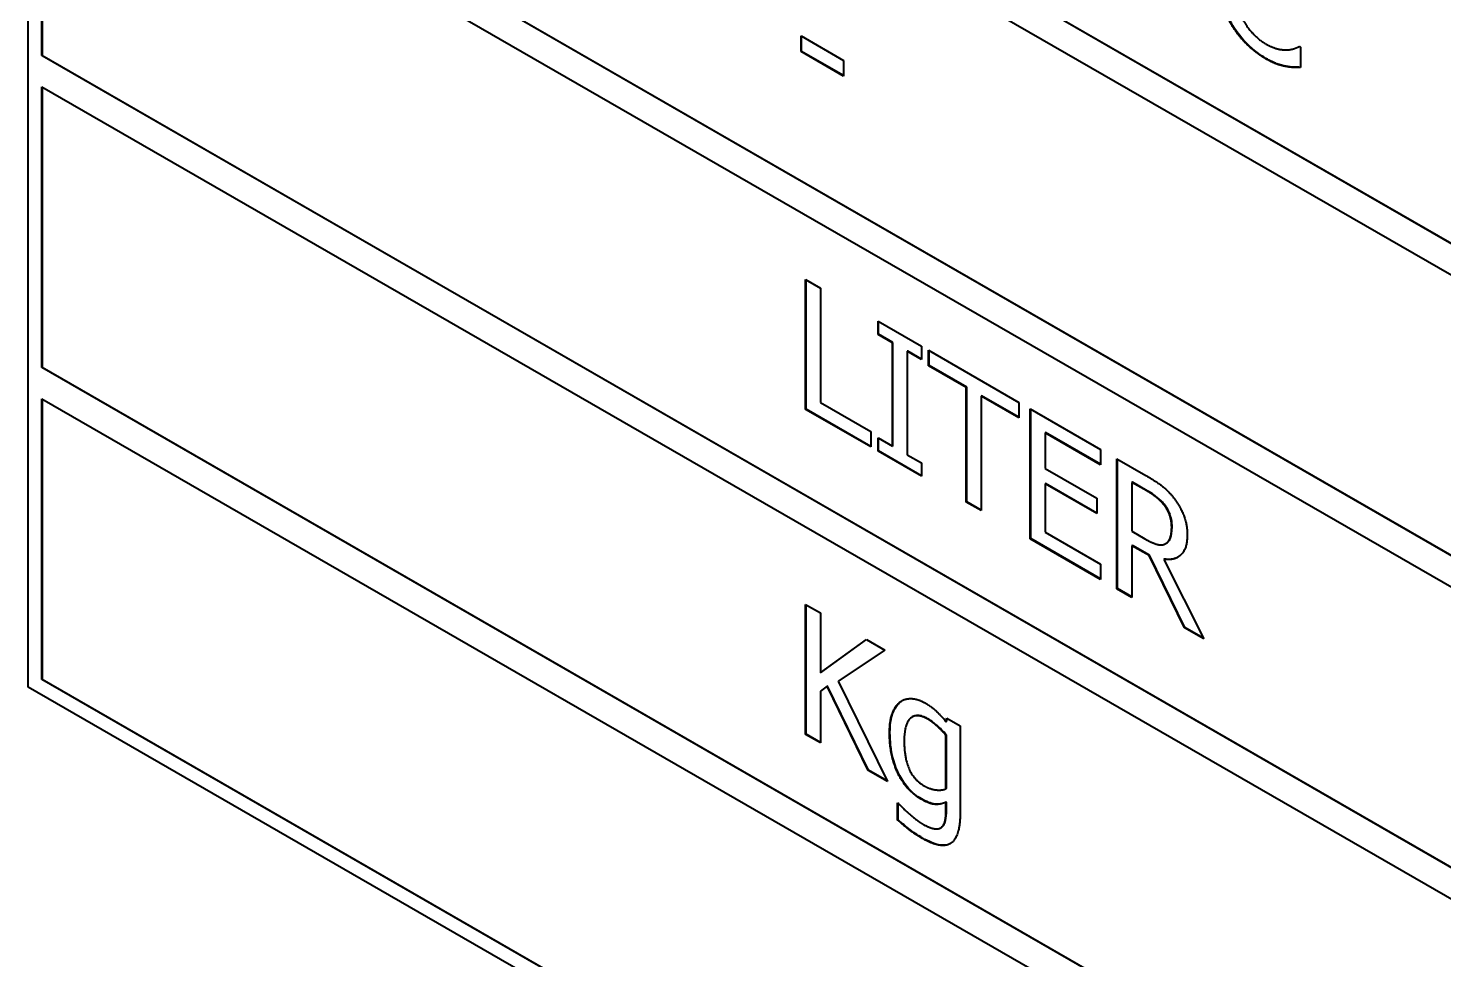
# Model space of a CAD drawing. Header units: millimetres. Extents: x 0 to 3364, y 0 to 2376.
# Drawn here: x 2988.89 to 3000.03, y 1886.6 to 1893.92 of the extents above; entities that cross this region are included whole.
import ezdxf

# ---------------------------------------------------------------- set-up
doc = ezdxf.new("R2010")
doc.units = ezdxf.units.MM
doc.header["$LTSCALE"] = 4
doc.layers.add('가시적인 것(ISO)', color=3, linetype='Continuous', lineweight=40, true_color=0x00ff00)
doc.layers.add('가시적인 좁은 것(ISO)', color=3, linetype='Continuous', lineweight=35, true_color=0x00ff00)

msp = doc.modelspace()

# ---------------------------------------------------------------- linework, layer by layer
at = {"layer": '가시적인 것(ISO)'}
for p, q in [((2988.8948, 1888.7419), (2988.8948, 1908.363)), ((3021.3157, 1880.0052), (2989.0009, 1898.614)), ((2989.0044, 1898.616), (3021.3157, 1880.0092)), ((2989.0009, 1898.3687), (3021.3157, 1879.7599)), ((3021.3157, 1877.5525), (2989.0009, 1896.1614)), ((2989.0044, 1896.1634), (3021.3157, 1877.5566)), ((2989.0009, 1893.7087), (2989.0009, 1895.9161)), ((2989.0009, 1895.9161), (3021.3157, 1877.3073)), ((2989.0044, 1895.9141), (2989.0044, 1893.7108)), ((2994.974, 1893.7398), (2994.974, 1893.864)), ((2994.974, 1893.864), (2995.3085, 1893.6714)), ((2994.9775, 1893.7418), (2994.9775, 1893.862)), ((2994.9775, 1893.7418), (2994.974, 1893.7398)), ((2995.3085, 1893.5472), (2994.974, 1893.7398)), ((2995.3085, 1893.5512), (2994.9775, 1893.7418)), ((2998.8948, 1893.7813), (2998.8945, 1893.7812)), ((2998.8948, 1893.7813), (2998.9034, 1893.7764)), ((2998.9034, 1893.7764), (2998.9034, 1893.6141)), ((2989.0044, 1893.7108), (2989.0009, 1893.7087)), ((3021.3157, 1875.0999), (2989.0009, 1893.7087)), ((2989.0044, 1893.7108), (3021.3157, 1875.104)), ((2995.3085, 1893.6714), (2995.3085, 1893.5472)), ((2998.7895, 1893.6258), (2998.786, 1893.6238)), ((2989.0009, 1891.2561), (2989.0009, 1893.4635)), ((2989.0009, 1893.4635), (3021.3157, 1874.8546)), ((2989.0044, 1893.4614), (2989.0044, 1891.2581)), ((2995.0098, 1890.927), (2995.0098, 1891.9489)), ((2995.0098, 1891.9489), (2995.1272, 1891.8813)), ((2995.0133, 1890.929), (2995.0133, 1891.9469)), ((2995.1272, 1891.8813), (2995.1272, 1890.9803)), ((2995.5799, 1891.5162), (2995.5799, 1891.6206)), ((2995.5799, 1891.6206), (2995.9223, 1891.4234)), ((2995.5835, 1891.5183), (2995.5835, 1891.6186)), ((2995.5835, 1891.5183), (2995.5799, 1891.5162)), ((2995.6924, 1891.4515), (2995.5799, 1891.5162)), ((2995.6959, 1891.4535), (2995.5835, 1891.5183)), ((2995.6959, 1891.4535), (2995.6924, 1891.4515)), ((2995.6924, 1890.6383), (2995.6924, 1891.4515)), ((2995.6959, 1890.6403), (2995.6959, 1891.4535)), ((2995.9223, 1891.4234), (2995.9223, 1891.3191)), ((2995.8134, 1891.3859), (2995.8098, 1891.3838)), ((2995.9223, 1891.3191), (2995.8098, 1891.3838)), ((2995.8098, 1891.3838), (2995.8098, 1890.5706)), ((2995.9223, 1891.3232), (2995.8134, 1891.3859)), ((2995.9775, 1891.2708), (2995.9775, 1891.3917)), ((2995.9775, 1891.3917), (2996.688, 1890.9825)), ((2995.981, 1891.2728), (2995.981, 1891.3896)), ((2989.0044, 1891.2581), (2989.0009, 1891.2561)), ((3021.3157, 1872.6472), (2989.0009, 1891.2561)), ((2989.0044, 1891.2581), (3021.3157, 1872.6513)), ((2995.981, 1891.2728), (2995.9775, 1891.2708)), ((2996.274, 1891.1), (2995.9775, 1891.2708)), ((2996.2775, 1891.102), (2995.981, 1891.2728)), ((2996.2775, 1891.102), (2996.274, 1891.1)), ((2996.274, 1890.199), (2996.274, 1891.1)), ((2996.2775, 1890.201), (2996.2775, 1891.102)), ((2989.0009, 1888.8034), (2989.0009, 1891.0108)), ((2989.0009, 1891.0108), (3021.3157, 1872.402)), ((2989.0044, 1891.0088), (2989.0044, 1888.8055)), ((2995.1272, 1890.9803), (2995.5219, 1890.753)), ((2996.395, 1891.0344), (2996.3915, 1891.0324)), ((2996.688, 1890.8616), (2996.3915, 1891.0324)), ((2996.3915, 1891.0324), (2996.3915, 1890.1313)), ((2996.688, 1890.8657), (2996.395, 1891.0344)), ((2996.688, 1890.9825), (2996.688, 1890.8616)), ((2995.0133, 1890.929), (2995.0098, 1890.927)), ((2995.5219, 1890.6321), (2995.0098, 1890.927)), ((2995.5219, 1890.6361), (2995.0133, 1890.929)), ((2996.7775, 1889.909), (2996.7775, 1890.9309)), ((2996.7775, 1890.9309), (2997.3305, 1890.6125)), ((2996.7811, 1889.911), (2996.7811, 1890.9289)), ((2995.5219, 1890.753), (2995.5219, 1890.6321)), ((2996.8985, 1890.7444), (2996.895, 1890.7424)), ((2997.3305, 1890.4916), (2996.895, 1890.7424)), ((2996.895, 1890.7424), (2996.895, 1890.4625)), ((2997.3305, 1890.4957), (2996.8985, 1890.7444)), ((2995.5799, 1890.5987), (2995.5799, 1890.703)), ((2995.5799, 1890.703), (2995.6924, 1890.6383)), ((2995.5835, 1890.6007), (2995.5835, 1890.701)), ((2995.6959, 1890.6403), (2995.6924, 1890.6383)), ((2995.5835, 1890.6007), (2995.5799, 1890.5987)), ((2995.9223, 1890.4015), (2995.5799, 1890.5987)), ((2995.9223, 1890.4056), (2995.5835, 1890.6007)), ((2995.8098, 1890.5706), (2995.9223, 1890.5058)), ((2995.9223, 1890.5058), (2995.9223, 1890.4015)), ((2997.3305, 1890.6125), (2997.3305, 1890.4916)), ((2997.4594, 1890.5383), (2997.6872, 1890.4071)), ((2997.4594, 1889.5163), (2997.4594, 1890.5383)), ((2997.463, 1889.5184), (2997.463, 1890.5362)), ((2996.895, 1890.4625), (2997.3011, 1890.2286)), ((2996.8985, 1890.3436), (2996.895, 1890.3416)), ((2996.895, 1890.3416), (2996.895, 1889.9623)), ((2997.3011, 1890.1077), (2996.895, 1890.3416)), ((2997.3011, 1890.1118), (2996.8985, 1890.3436)), ((2997.5804, 1890.3551), (2997.5769, 1890.353)), ((2997.6937, 1890.2858), (2997.5769, 1890.353)), ((2997.5769, 1890.353), (2997.5769, 1889.9688)), ((2997.6972, 1890.2878), (2997.5804, 1890.3551)), ((2996.2775, 1890.201), (2996.274, 1890.199)), ((2996.3915, 1890.1313), (2996.274, 1890.199)), ((2996.3915, 1890.1354), (2996.2775, 1890.201)), ((2997.3011, 1890.2286), (2997.3011, 1890.1077)), ((2996.895, 1889.9623), (2997.3305, 1889.7115)), ((2997.5769, 1889.9688), (2997.68, 1889.9094)), ((2996.7811, 1889.911), (2996.7775, 1889.909)), ((2997.3305, 1889.5906), (2996.7775, 1889.909)), ((2997.3305, 1889.5946), (2996.7811, 1889.911)), ((2997.5804, 1889.8573), (2997.5769, 1889.8553)), ((2997.7116, 1889.7778), (2997.5769, 1889.8553)), ((2997.5769, 1889.8553), (2997.5769, 1889.4487)), ((2997.7151, 1889.7798), (2997.5804, 1889.8573)), ((2997.8398, 1889.8704), (2997.8396, 1889.8703)), ((2997.8462, 1889.874), (2997.8426, 1889.8719)), ((2997.7151, 1889.7798), (2997.7116, 1889.7778)), ((2997.9909, 1889.2103), (2997.7116, 1889.7778)), ((2997.9944, 1889.2123), (2997.7151, 1889.7798)), ((2997.8326, 1889.7502), (2997.829, 1889.7482)), ((2997.829, 1889.7482), (2998.1435, 1889.1224)), ((2997.3305, 1889.7115), (2997.3305, 1889.5906)), ((2997.463, 1889.5184), (2997.4594, 1889.5163)), ((2997.5769, 1889.4487), (2997.4594, 1889.5163)), ((2997.5769, 1889.4528), (2997.463, 1889.5184)), ((2995.0098, 1888.3722), (2995.0098, 1889.3941)), ((2995.0098, 1889.3941), (2995.1272, 1889.3264)), ((2995.0133, 1888.3742), (2995.0133, 1889.3921)), ((2995.1272, 1889.3264), (2995.1272, 1888.8569)), ((2997.9944, 1889.2123), (2997.9909, 1889.2103)), ((2998.1435, 1889.1224), (2997.9909, 1889.2103)), ((2998.1406, 1889.1281), (2997.9944, 1889.2123)), ((2995.1272, 1888.8569), (2995.4897, 1889.1177)), ((2995.1308, 1888.8589), (2995.4901, 1889.1175)), ((2995.4897, 1889.1177), (2995.6329, 1889.0352)), ((2995.6329, 1889.0352), (2995.2669, 1888.7897)), ((2995.1308, 1888.8589), (2995.1272, 1888.8569)), ((3021.4217, 1870.0109), (2988.8948, 1888.7419)), ((2989.0044, 1888.8055), (2989.0009, 1888.8034)), ((3021.3157, 1870.1946), (2989.0009, 1888.8034)), ((2989.0044, 1888.8055), (3021.3157, 1870.1987)), ((2995.1788, 1888.7502), (2995.1272, 1888.7128)), ((2995.1823, 1888.7522), (2995.1788, 1888.7502)), ((2995.5019, 1888.0888), (2995.1788, 1888.7502)), ((2995.5054, 1888.0908), (2995.1823, 1888.7522)), ((2995.2669, 1888.7897), (2995.6544, 1888.0009)), ((2995.1272, 1888.7128), (2995.1272, 1888.3045)), ((2995.8522, 1888.5104), (2995.8486, 1888.5084)), ((2996.1143, 1888.4707), (2996.1207, 1888.4993)), ((2996.1178, 1888.4727), (2996.1143, 1888.4707)), ((2996.1178, 1888.4727), (2996.1234, 1888.4977)), ((2996.1207, 1888.4993), (2996.226, 1888.4386)), ((2996.226, 1888.4386), (2996.226, 1887.7596)), ((2995.0133, 1888.3742), (2995.0098, 1888.3722)), ((2995.1272, 1888.3045), (2995.0098, 1888.3722)), ((2995.1272, 1888.3086), (2995.0133, 1888.3742)), ((2996.1178, 1888.3675), (2996.1143, 1888.3655)), ((2996.1143, 1887.944), (2996.1143, 1888.3655)), ((2996.1178, 1887.946), (2996.1178, 1888.3675)), ((2995.5054, 1888.0908), (2995.5019, 1888.0888)), ((2995.6544, 1888.0009), (2995.5019, 1888.0888)), ((2995.6516, 1888.0066), (2995.5054, 1888.0908)), ((2996.1178, 1887.946), (2996.1143, 1887.944)), ((2995.7339, 1887.6984), (2995.7339, 1887.8326)), ((2995.7339, 1887.8326), (2995.7397, 1887.8293)), ((2996.1178, 1887.84), (2996.1143, 1887.838)), ((2996.1143, 1887.7709), (2996.1143, 1887.838)), ((2996.1178, 1887.7729), (2996.1178, 1887.84)), ((2995.7375, 1887.7005), (2995.7375, 1887.8305)), ((2995.7375, 1887.7005), (2995.7339, 1887.6984)), ((2996.0764, 1887.6388), (2996.0728, 1887.6367)), ((2996.0834, 1887.6437), (2996.0799, 1887.6416))]:
    msp.add_line(p, q, dxfattribs=at)
for points, degree in [([(2998.6284, 1893.6847), (2998.5424, 1893.7342), (2998.397, 1893.885), (2998.344, 1893.9826)], 2), ([(2998.4371, 1894.0143), (2998.4744, 1893.9423), (2998.574, 1893.8336), (2998.6298, 1893.8015)], 2), ([(2998.6298, 1893.8015), (2998.6807, 1893.7722), (2998.7673, 1893.7512), (2998.801, 1893.7534)], 2), ([(2998.801, 1893.7534), (2998.8332, 1893.7564), (2998.8812, 1893.7734), (2998.8948, 1893.7813)], 2), ([(2998.786, 1893.6238), (2998.7473, 1893.6311), (2998.6814, 1893.6542), (2998.6284, 1893.6847)], 2), ([(2998.9034, 1893.6141), (2998.8741, 1893.6153), (2998.8225, 1893.616), (2998.786, 1893.6238)], 2), ([(2997.6872, 1890.4071), (2997.7631, 1890.3634), (2997.8656, 1890.2853), (2997.9121, 1890.2237)], 2), ([(2997.834, 1890.1702), (2997.809, 1890.2036), (2997.7424, 1890.2577), (2997.6937, 1890.2858)], 2), ([(2997.9121, 1890.2237), (2997.9587, 1890.1622), (2998.0124, 1890.0227), (2998.0124, 1889.9424)], 2), ([(2997.8899, 1890.0022), (2997.8899, 1890.0469), (2997.8627, 1890.1313), (2997.834, 1890.1702)], 2), ([(2997.8398, 1889.8704), (2997.8656, 1889.8837), (2997.8899, 1889.9492), (2997.8899, 1890.0022)], 2), ([(2997.68, 1889.9094), (2997.7309, 1889.8801), (2997.8118, 1889.8542), (2997.8398, 1889.8704)], 2), ([(2998.0124, 1889.9424), (2998.0124, 1889.8306), (2997.9135, 1889.736), (2997.829, 1889.7482)], 2), ([(2995.6702, 1888.3827), (2995.6702, 1888.478), (2995.7167, 1888.5986), (2995.7554, 1888.6285)], 2), ([(2995.7554, 1888.6285), (2995.7927, 1888.6559), (2995.8951, 1888.6507), (2995.9495, 1888.6194)], 2), ([(2995.7589, 1888.6305), (2995.7623, 1888.633), (2995.7657, 1888.6352), (2995.7692, 1888.6373)], 3), ([(2995.9495, 1888.6194), (2996.0011, 1888.5897), (2996.0763, 1888.5182), (2996.1143, 1888.4707)], 2), ([(2995.9674, 1888.4931), (2995.8829, 1888.5418), (2995.7855, 1888.4538), (2995.7855, 1888.3188)], 2), ([(2996.1143, 1888.3655), (2996.0727, 1888.4126), (2996.0025, 1888.4729), (2995.9674, 1888.4931)], 2), ([(2995.9173, 1887.8628), (2995.8041, 1887.928), (2995.6702, 1888.1997), (2995.6702, 1888.3827)], 2), ([(2995.7855, 1888.3188), (2995.7855, 1888.1913), (2995.8593, 1888.0155), (2995.9424, 1887.9676)], 2), ([(2995.9424, 1887.9676), (2995.9861, 1887.9425), (2996.0777, 1887.9294), (2996.1143, 1887.944)], 2), ([(2996.1143, 1887.838), (2996.0691, 1887.8184), (2995.9825, 1887.8253), (2995.9173, 1887.8628)], 2), ([(2995.7397, 1887.8293), (2995.7511, 1887.8169), (2995.7948, 1887.7735), (2995.8227, 1887.75)], 2), ([(2995.8227, 1887.75), (2995.8535, 1887.7231), (2995.9058, 1887.6822), (2995.9366, 1887.6645)], 2), ([(2996.226, 1887.7596), (2996.226, 1887.5641), (2996.0792, 1887.4665), (2995.928, 1887.5535)], 2), ([(2996.0799, 1887.6416), (2996.0992, 1887.6587), (2996.1143, 1887.7237), (2996.1143, 1887.7709)], 2), ([(2995.928, 1887.5535), (2995.8793, 1887.5816), (2995.7776, 1887.6584), (2995.7339, 1887.6984)], 2), ([(2995.9366, 1887.6645), (2995.9882, 1887.6348), (2996.0598, 1887.625), (2996.0799, 1887.6416)], 2), ([(2996.0764, 1887.6388), (2996.0788, 1887.6402), (2996.0812, 1887.6418), (2996.0834, 1887.6437)], 3)]:
    msp.add_open_spline(points, degree=degree, dxfattribs=at)
for points, knots in [([(2998.6319, 1893.6867), (2998.6009, 1893.7046), (2998.5699, 1893.7257), (2998.5106, 1893.7741), (2998.4822, 1893.8011), (2998.4142, 1893.8766), (2998.3783, 1893.928), (2998.3476, 1893.9846)], [-0.089705364, -0.089705364, -0.089705364, -0.089705364, -0.063541558, -0.063541558, -0.038670028, -0.038670028, 0, 0, 0, 0]), ([(2998.7895, 1893.6258), (2998.766, 1893.6303), (2998.7422, 1893.6362), (2998.6926, 1893.6535), (2998.6617, 1893.6696), (2998.6319, 1893.6867)], [-0.049518845, -0.049518845, -0.049518845, -0.049518845, -0.025242968, -0.025242968, 0, 0, 0, 0]), ([(2998.9034, 1893.6163), (2998.8862, 1893.6169), (2998.869, 1893.6174), (2998.8323, 1893.6179), (2998.8102, 1893.6214), (2998.7895, 1893.6258)], [-0.034548104, -0.034548104, -0.034548104, -0.034548104, -0.018421588, -0.018421588, 0, 0, 0, 0]), ([(2997.8376, 1890.1722), (2997.8198, 1890.1959), (2997.8, 1890.2158), (2997.7642, 1890.2449), (2997.7394, 1890.2635), (2997.6972, 1890.2878)], [-0.085678666, -0.085678666, -0.085678666, -0.085678666, -0.035846928, -0.035846928, 0, 0, 0, 0]), ([(2997.8934, 1890.0042), (2997.8934, 1890.022), (2997.8918, 1890.0407), (2997.8846, 1890.0765), (2997.8795, 1890.0947), (2997.8624, 1890.1346), (2997.851, 1890.154), (2997.8376, 1890.1722)], [-0.041401278, -0.041401278, -0.041401278, -0.041401278, -0.026401168, -0.026401168, -0.013710485, -0.013710485, 0, 0, 0, 0]), ([(2997.8462, 1889.874), (2997.8535, 1889.8782), (2997.86, 1889.8837), (2997.8722, 1889.8984), (2997.8773, 1889.9078), (2997.8877, 1889.9357), (2997.8934, 1889.9619), (2997.8934, 1890.0042)], [-0.067052833, -0.067052833, -0.067052833, -0.067052833, -0.050253973, -0.050253973, -0.03103761, -0.03103761, 0, 0, 0, 0]), ([(2997.9394, 1889.7653), (2997.9378, 1889.7644), (2997.9361, 1889.7635), (2997.905, 1889.7479), (2997.8704, 1889.7448), (2997.8326, 1889.7502)], [-0.036114547, -0.036114547, -0.036114547, -0.036114547, -0.03422864, -0.03422864, 0, 0, 0, 0]), ([(2995.6737, 1888.3848), (2995.6737, 1888.4746), (2995.6892, 1888.5209), (2995.7127, 1888.5797), (2995.7323, 1888.6099), (2995.7589, 1888.6305)], [-0.056708966, -0.056708966, -0.056708966, -0.056708966, -0.034727309, -0.034727309, 0, 0, 0, 0]), ([(2995.971, 1888.4952), (2995.9575, 1888.5029), (2995.944, 1888.5093), (2995.9184, 1888.5179), (2995.9065, 1888.5203), (2995.8789, 1888.5212), (2995.8647, 1888.5176), (2995.8522, 1888.5104)], [-0.079199714, -0.079199714, -0.079199714, -0.079199714, -0.071412078, -0.071412078, -0.064140532, -0.064140532, -0.0538586, -0.0538586, -0.0538586, -0.0538586]), ([(2996.1178, 1888.3675), (2996.0936, 1888.395), (2996.0673, 1888.4223), (2996.0254, 1888.4583), (2996.0013, 1888.4777), (2995.971, 1888.4952)], [-0.06850382, -0.06850382, -0.06850382, -0.06850382, -0.025712878, -0.025712878, 0, 0, 0, 0]), ([(2995.9208, 1887.8648), (2995.9028, 1887.8752), (2995.8848, 1887.8874), (2995.8505, 1887.9154), (2995.8345, 1887.9306), (2995.7932, 1887.9767), (2995.7707, 1888.0094), (2995.7275, 1888.0892), (2995.7105, 1888.1341), (2995.6798, 1888.2506), (2995.6737, 1888.3212), (2995.6737, 1888.3848)], [-0.1310128, -0.1310128, -0.1310128, -0.1310128, -0.11567867, -0.11567867, -0.10129166, -0.10129166, -0.0769093, -0.0769093, -0.04669122, -0.04669122, 0, 0, 0, 0]), ([(2996.1178, 1887.84), (2996.0749, 1887.8214), (2996.0433, 1887.8225), (2995.9957, 1887.8271), (2995.9586, 1887.8431), (2995.9208, 1887.8648)], [-0.048420363, -0.048420363, -0.048420363, -0.048420363, -0.032065126, -0.032065126, 0, 0, 0, 0]), ([(2996.0834, 1887.6437), (2996.0899, 1887.6494), (2996.0953, 1887.6563), (2996.1061, 1887.6762), (2996.109, 1887.6877), (2996.1158, 1887.7172), (2996.1178, 1887.745), (2996.1178, 1887.7729)], [-0.028512267, -0.028512267, -0.028512267, -0.028512267, -0.025181038, -0.025181038, -0.020483409, -0.020483409, 0, 0, 0, 0]), ([(2995.9316, 1887.5555), (2995.8867, 1887.5814), (2995.8505, 1887.608), (2995.8002, 1887.646), (2995.7683, 1887.6721), (2995.7375, 1887.7005)], [-0.04320278, -0.04320278, -0.04320278, -0.04320278, -0.027314914, -0.027314914, 0, 0, 0, 0]), ([(2996.1489, 1887.513), (2996.1479, 1887.5124), (2996.1469, 1887.5119), (2996.1236, 1887.5001), (2996.0974, 1887.4975), (2996.0255, 1887.5078), (2995.9777, 1887.529), (2995.9316, 1887.5555)], [-0.06620334, -0.06620334, -0.06620334, -0.06620334, -0.065047256, -0.065047256, -0.039112374, -0.039112374, 0, 0, 0, 0])]:
    msp.add_open_spline(points, degree=3, knots=knots, dxfattribs=at)
at = {"layer": '가시적인 좁은 것(ISO)'}
for p, q in [((2998.6319, 1893.6867), (2998.6284, 1893.6847)), ((2997.6972, 1890.2878), (2997.6937, 1890.2858)), ((2997.8376, 1890.1722), (2997.834, 1890.1702)), ((2997.8934, 1890.0042), (2997.8899, 1890.0022)), ((2995.7589, 1888.6305), (2995.7554, 1888.6285)), ((2995.971, 1888.4952), (2995.9674, 1888.4931)), ((2995.6737, 1888.3848), (2995.6702, 1888.3827)), ((2995.9208, 1887.8648), (2995.9173, 1887.8628)), ((2996.1178, 1887.7729), (2996.1143, 1887.7709)), ((2995.9316, 1887.5555), (2995.928, 1887.5535))]:
    msp.add_line(p, q, dxfattribs=at)

doc.saveas('drawing.dxf')
